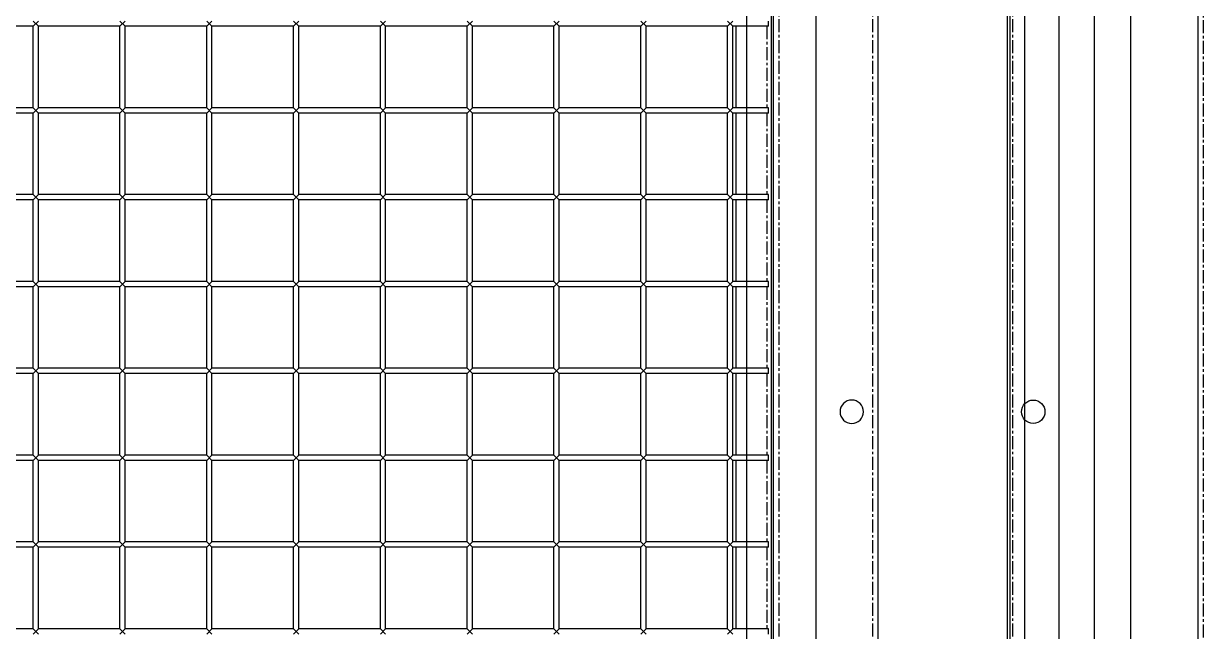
# Model space of a CAD drawing. Header units: millimetres. Extents: x -198529 to 244266, y -64 to 158464.
# Drawn here: x -170563 to -169883, y 120891 to 121241 of the extents above; entities that cross this region are included whole.
import ezdxf

# ---------------------------------------------------------------- set-up
doc = ezdxf.new("R2010")
doc.units = ezdxf.units.MM
doc.linetypes.add('CENTER', pattern=[12, 7.5, -1.5, 1.5, -1.5])
doc.layers.add('0-DCC', color=30, linetype='Continuous')
doc.layers.add('0-DCC-STRUC', color=180, linetype='Continuous')

# ---------------------------------------------------------------- blocks, each defined once
blk = doc.blocks.new('DCC2850x2300(右)')
at = {"color": 0, "linetype": 'Continuous'}
for p, q in [((51100, -72178.48), (51100, -74478.48)), ((51160, -74478.48), (51160, -72178.48)), ((51161.5, -72230.88), (51161.5, -74426.08)), ((51163, -72506.48), (51163, -72503.48)), ((51186.5, -72506.48), (51183.5, -72503.48)), ((51186.5, -72503.48), (51183.5, -72506.48)), ((51236.5, -72506.48), (51233.5, -72503.48)), ((51236.5, -72503.48), (51233.5, -72506.48)), ((51286.5, -72506.48), (51283.5, -72503.48)), ((51286.5, -72503.48), (51283.5, -72506.48)), ((51336.5, -72506.48), (51333.5, -72503.48)), ((51336.5, -72503.48), (51333.5, -72506.48)), ((51386.5, -72506.48), (51383.5, -72503.48)), ((51386.5, -72503.48), (51383.5, -72506.48)), ((51436.5, -72506.48), (51433.5, -72503.48)), ((51436.5, -72503.48), (51433.5, -72506.48)), ((51486.5, -72506.48), (51483.5, -72503.48)), ((51486.5, -72503.48), (51483.5, -72506.48)), ((51536.5, -72506.48), (51533.5, -72503.48)), ((51536.5, -72503.48), (51533.5, -72506.48)), ((51586.5, -72506.48), (51583.5, -72503.48)), ((51586.5, -72503.48), (51583.5, -72506.48)), ((51163, -72506.48), (51183.5, -72506.48)), ((51181.5, -72553.48), (51181.5, -72506.48)), ((51183.5, -72553.48), (51183.5, -72506.48)), ((51186.5, -72553.48), (51186.5, -72506.48)), ((51186.5, -72506.48), (51233.5, -72506.48)), ((51233.5, -72553.48), (51233.5, -72506.48)), ((51236.5, -72506.48), (51283.5, -72506.48)), ((51236.5, -72553.48), (51236.5, -72506.48)), ((51283.5, -72553.48), (51283.5, -72506.48)), ((51286.5, -72506.48), (51333.5, -72506.48)), ((51286.5, -72553.48), (51286.5, -72506.48)), ((51333.5, -72553.48), (51333.5, -72506.48)), ((51336.5, -72506.48), (51383.5, -72506.48)), ((51336.5, -72553.48), (51336.5, -72506.48)), ((51383.5, -72553.48), (51383.5, -72506.48)), ((51386.5, -72553.48), (51386.5, -72506.48)), ((51386.5, -72506.48), (51433.5, -72506.48)), ((51433.5, -72553.48), (51433.5, -72506.48)), ((51436.5, -72553.48), (51436.5, -72506.48)), ((51436.5, -72506.48), (51483.5, -72506.48)), ((51483.5, -72553.48), (51483.5, -72506.48)), ((51486.5, -72553.48), (51486.5, -72506.48)), ((51486.5, -72506.48), (51533.5, -72506.48)), ((51533.5, -72553.48), (51533.5, -72506.48)), ((51536.5, -72553.48), (51536.5, -72506.48)), ((51536.5, -72506.48), (51583.5, -72506.48)), ((51583.5, -72553.48), (51583.5, -72506.48)), ((51586.5, -72553.48), (51586.5, -72506.48)), ((51586.5, -72506.48), (51633.5, -72506.48)), ((51163, -72553.48), (51183.5, -72553.48)), ((51163, -72556.48), (51163, -72553.48)), ((51186.5, -72556.48), (51183.5, -72553.48)), ((51186.5, -72553.48), (51183.5, -72556.48)), ((51186.5, -72553.48), (51233.5, -72553.48)), ((51236.5, -72556.48), (51233.5, -72553.48)), ((51236.5, -72553.48), (51233.5, -72556.48)), ((51236.5, -72553.48), (51283.5, -72553.48)), ((51286.5, -72556.48), (51283.5, -72553.48)), ((51286.5, -72553.48), (51283.5, -72556.48)), ((51286.5, -72553.48), (51333.5, -72553.48)), ((51336.5, -72556.48), (51333.5, -72553.48)), ((51336.5, -72553.48), (51333.5, -72556.48)), ((51336.5, -72553.48), (51383.5, -72553.48)), ((51386.5, -72556.48), (51383.5, -72553.48)), ((51386.5, -72553.48), (51383.5, -72556.48)), ((51386.5, -72553.48), (51433.5, -72553.48)), ((51436.5, -72556.48), (51433.5, -72553.48)), ((51436.5, -72553.48), (51433.5, -72556.48)), ((51436.5, -72553.48), (51483.5, -72553.48)), ((51486.5, -72556.48), (51483.5, -72553.48)), ((51486.5, -72553.48), (51483.5, -72556.48)), ((51486.5, -72553.48), (51533.5, -72553.48)), ((51536.5, -72556.48), (51533.5, -72553.48)), ((51536.5, -72553.48), (51533.5, -72556.48)), ((51536.5, -72553.48), (51583.5, -72553.48)), ((51586.5, -72556.48), (51583.5, -72553.48)), ((51586.5, -72553.48), (51583.5, -72556.48)), ((51586.5, -72553.48), (51633.5, -72553.48)), ((51163, -72556.48), (51183.5, -72556.48)), ((51181.5, -72603.48), (51181.5, -72556.48)), ((51183.5, -72603.48), (51183.5, -72556.48)), ((51186.5, -72603.48), (51186.5, -72556.48)), ((51186.5, -72556.48), (51233.5, -72556.48)), ((51233.5, -72603.48), (51233.5, -72556.48)), ((51236.5, -72556.48), (51283.5, -72556.48)), ((51236.5, -72603.48), (51236.5, -72556.48)), ((51283.5, -72603.48), (51283.5, -72556.48)), ((51286.5, -72556.48), (51333.5, -72556.48)), ((51286.5, -72603.48), (51286.5, -72556.48)), ((51333.5, -72603.48), (51333.5, -72556.48)), ((51336.5, -72556.48), (51383.5, -72556.48)), ((51336.5, -72603.48), (51336.5, -72556.48)), ((51383.5, -72603.48), (51383.5, -72556.48)), ((51386.5, -72603.48), (51386.5, -72556.48)), ((51386.5, -72556.48), (51433.5, -72556.48)), ((51433.5, -72603.48), (51433.5, -72556.48)), ((51436.5, -72603.48), (51436.5, -72556.48)), ((51436.5, -72556.48), (51483.5, -72556.48)), ((51483.5, -72603.48), (51483.5, -72556.48)), ((51486.5, -72603.48), (51486.5, -72556.48)), ((51486.5, -72556.48), (51533.5, -72556.48)), ((51533.5, -72603.48), (51533.5, -72556.48)), ((51536.5, -72603.48), (51536.5, -72556.48)), ((51536.5, -72556.48), (51583.5, -72556.48)), ((51583.5, -72603.48), (51583.5, -72556.48)), ((51586.5, -72603.48), (51586.5, -72556.48)), ((51586.5, -72556.48), (51633.5, -72556.48)), ((51163, -72603.48), (51183.5, -72603.48)), ((51163, -72606.48), (51163, -72603.48)), ((51163, -72606.48), (51183.5, -72606.48)), ((51181.5, -72653.48), (51181.5, -72606.48)), ((51186.5, -72606.48), (51183.5, -72603.48)), ((51186.5, -72603.48), (51183.5, -72606.48)), ((51183.5, -72653.48), (51183.5, -72606.48)), ((51186.5, -72603.48), (51233.5, -72603.48)), ((51186.5, -72653.48), (51186.5, -72606.48)), ((51186.5, -72606.48), (51233.5, -72606.48)), ((51236.5, -72606.48), (51233.5, -72603.48)), ((51236.5, -72603.48), (51233.5, -72606.48)), ((51233.5, -72653.48), (51233.5, -72606.48)), ((51236.5, -72603.48), (51283.5, -72603.48)), ((51236.5, -72606.48), (51283.5, -72606.48)), ((51236.5, -72653.48), (51236.5, -72606.48)), ((51286.5, -72606.48), (51283.5, -72603.48)), ((51286.5, -72603.48), (51283.5, -72606.48)), ((51283.5, -72653.48), (51283.5, -72606.48)), ((51286.5, -72603.48), (51333.5, -72603.48)), ((51286.5, -72606.48), (51333.5, -72606.48)), ((51286.5, -72653.48), (51286.5, -72606.48)), ((51336.5, -72606.48), (51333.5, -72603.48)), ((51336.5, -72603.48), (51333.5, -72606.48)), ((51333.5, -72653.48), (51333.5, -72606.48)), ((51336.5, -72603.48), (51383.5, -72603.48)), ((51336.5, -72606.48), (51383.5, -72606.48)), ((51336.5, -72653.48), (51336.5, -72606.48)), ((51386.5, -72606.48), (51383.5, -72603.48)), ((51386.5, -72603.48), (51383.5, -72606.48)), ((51383.5, -72653.48), (51383.5, -72606.48)), ((51386.5, -72603.48), (51433.5, -72603.48)), ((51386.5, -72653.48), (51386.5, -72606.48)), ((51386.5, -72606.48), (51433.5, -72606.48)), ((51436.5, -72606.48), (51433.5, -72603.48)), ((51436.5, -72603.48), (51433.5, -72606.48)), ((51433.5, -72653.48), (51433.5, -72606.48)), ((51436.5, -72603.48), (51483.5, -72603.48)), ((51436.5, -72653.48), (51436.5, -72606.48)), ((51436.5, -72606.48), (51483.5, -72606.48)), ((51486.5, -72606.48), (51483.5, -72603.48)), ((51486.5, -72603.48), (51483.5, -72606.48)), ((51483.5, -72653.48), (51483.5, -72606.48)), ((51486.5, -72603.48), (51533.5, -72603.48)), ((51486.5, -72653.48), (51486.5, -72606.48)), ((51486.5, -72606.48), (51533.5, -72606.48)), ((51536.5, -72606.48), (51533.5, -72603.48)), ((51536.5, -72603.48), (51533.5, -72606.48)), ((51533.5, -72653.48), (51533.5, -72606.48)), ((51536.5, -72603.48), (51583.5, -72603.48)), ((51536.5, -72653.48), (51536.5, -72606.48)), ((51536.5, -72606.48), (51583.5, -72606.48)), ((51586.5, -72606.48), (51583.5, -72603.48)), ((51586.5, -72603.48), (51583.5, -72606.48)), ((51583.5, -72653.48), (51583.5, -72606.48)), ((51586.5, -72603.48), (51633.5, -72603.48)), ((51586.5, -72653.48), (51586.5, -72606.48)), ((51586.5, -72606.48), (51633.5, -72606.48)), ((51163, -72653.48), (51183.5, -72653.48)), ((51163, -72656.48), (51163, -72653.48)), ((51186.5, -72656.48), (51183.5, -72653.48)), ((51186.5, -72653.48), (51183.5, -72656.48)), ((51186.5, -72653.48), (51233.5, -72653.48)), ((51236.5, -72656.48), (51233.5, -72653.48)), ((51236.5, -72653.48), (51233.5, -72656.48)), ((51236.5, -72653.48), (51283.5, -72653.48)), ((51286.5, -72656.48), (51283.5, -72653.48)), ((51286.5, -72653.48), (51283.5, -72656.48)), ((51286.5, -72653.48), (51333.5, -72653.48)), ((51336.5, -72656.48), (51333.5, -72653.48)), ((51336.5, -72653.48), (51333.5, -72656.48)), ((51336.5, -72653.48), (51383.5, -72653.48)), ((51386.5, -72656.48), (51383.5, -72653.48)), ((51386.5, -72653.48), (51383.5, -72656.48)), ((51386.5, -72653.48), (51433.5, -72653.48)), ((51436.5, -72656.48), (51433.5, -72653.48)), ((51436.5, -72653.48), (51433.5, -72656.48)), ((51436.5, -72653.48), (51483.5, -72653.48)), ((51486.5, -72656.48), (51483.5, -72653.48)), ((51486.5, -72653.48), (51483.5, -72656.48)), ((51486.5, -72653.48), (51533.5, -72653.48)), ((51536.5, -72656.48), (51533.5, -72653.48)), ((51536.5, -72653.48), (51533.5, -72656.48)), ((51536.5, -72653.48), (51583.5, -72653.48)), ((51586.5, -72656.48), (51583.5, -72653.48)), ((51586.5, -72653.48), (51583.5, -72656.48)), ((51586.5, -72653.48), (51633.5, -72653.48)), ((51163, -72656.48), (51183.5, -72656.48)), ((51181.5, -72703.48), (51181.5, -72656.48)), ((51183.5, -72703.48), (51183.5, -72656.48)), ((51186.5, -72703.48), (51186.5, -72656.48)), ((51186.5, -72656.48), (51233.5, -72656.48)), ((51233.5, -72703.48), (51233.5, -72656.48)), ((51236.5, -72656.48), (51283.5, -72656.48)), ((51236.5, -72703.48), (51236.5, -72656.48)), ((51283.5, -72703.48), (51283.5, -72656.48)), ((51286.5, -72656.48), (51333.5, -72656.48)), ((51286.5, -72703.48), (51286.5, -72656.48)), ((51333.5, -72703.48), (51333.5, -72656.48)), ((51336.5, -72656.48), (51383.5, -72656.48)), ((51336.5, -72703.48), (51336.5, -72656.48)), ((51383.5, -72703.48), (51383.5, -72656.48)), ((51386.5, -72656.48), (51433.5, -72656.48)), ((51386.5, -72703.48), (51386.5, -72656.48)), ((51433.5, -72703.48), (51433.5, -72656.48)), ((51436.5, -72656.48), (51483.5, -72656.48)), ((51436.5, -72703.48), (51436.5, -72656.48)), ((51483.5, -72703.48), (51483.5, -72656.48)), ((51486.5, -72703.48), (51486.5, -72656.48)), ((51486.5, -72656.48), (51533.5, -72656.48)), ((51533.5, -72703.48), (51533.5, -72656.48)), ((51536.5, -72703.48), (51536.5, -72656.48)), ((51536.5, -72656.48), (51583.5, -72656.48)), ((51583.5, -72703.48), (51583.5, -72656.48)), ((51586.5, -72703.48), (51586.5, -72656.48)), ((51586.5, -72656.48), (51633.5, -72656.48)), ((51163, -72703.48), (51183.5, -72703.48)), ((51163, -72706.48), (51163, -72703.48)), ((51163, -72706.48), (51183.5, -72706.48)), ((51181.5, -72753.48), (51181.5, -72706.48)), ((51186.5, -72706.48), (51183.5, -72703.48)), ((51186.5, -72703.48), (51183.5, -72706.48)), ((51183.5, -72753.48), (51183.5, -72706.48)), ((51186.5, -72703.48), (51233.5, -72703.48)), ((51186.5, -72753.48), (51186.5, -72706.48)), ((51186.5, -72706.48), (51233.5, -72706.48)), ((51236.5, -72706.48), (51233.5, -72703.48)), ((51236.5, -72703.48), (51233.5, -72706.48)), ((51233.5, -72753.48), (51233.5, -72706.48)), ((51236.5, -72703.48), (51283.5, -72703.48)), ((51236.5, -72706.48), (51283.5, -72706.48)), ((51236.5, -72753.48), (51236.5, -72706.48)), ((51286.5, -72706.48), (51283.5, -72703.48)), ((51286.5, -72703.48), (51283.5, -72706.48)), ((51283.5, -72753.48), (51283.5, -72706.48)), ((51286.5, -72703.48), (51333.5, -72703.48)), ((51286.5, -72706.48), (51333.5, -72706.48)), ((51286.5, -72753.48), (51286.5, -72706.48)), ((51336.5, -72706.48), (51333.5, -72703.48)), ((51336.5, -72703.48), (51333.5, -72706.48)), ((51333.5, -72753.48), (51333.5, -72706.48)), ((51336.5, -72703.48), (51383.5, -72703.48)), ((51336.5, -72706.48), (51383.5, -72706.48)), ((51336.5, -72753.48), (51336.5, -72706.48)), ((51386.5, -72706.48), (51383.5, -72703.48)), ((51386.5, -72703.48), (51383.5, -72706.48)), ((51383.5, -72753.48), (51383.5, -72706.48)), ((51386.5, -72703.48), (51433.5, -72703.48)), ((51386.5, -72706.48), (51433.5, -72706.48)), ((51386.5, -72753.48), (51386.5, -72706.48)), ((51436.5, -72706.48), (51433.5, -72703.48)), ((51436.5, -72703.48), (51433.5, -72706.48)), ((51433.5, -72753.48), (51433.5, -72706.48)), ((51436.5, -72703.48), (51483.5, -72703.48)), ((51436.5, -72706.48), (51483.5, -72706.48)), ((51436.5, -72753.48), (51436.5, -72706.48)), ((51486.5, -72706.48), (51483.5, -72703.48)), ((51486.5, -72703.48), (51483.5, -72706.48)), ((51483.5, -72753.48), (51483.5, -72706.48)), ((51486.5, -72703.48), (51533.5, -72703.48)), ((51486.5, -72753.48), (51486.5, -72706.48)), ((51486.5, -72706.48), (51533.5, -72706.48)), ((51536.5, -72706.48), (51533.5, -72703.48)), ((51536.5, -72703.48), (51533.5, -72706.48)), ((51533.5, -72753.48), (51533.5, -72706.48)), ((51536.5, -72703.48), (51583.5, -72703.48)), ((51536.5, -72753.48), (51536.5, -72706.48)), ((51536.5, -72706.48), (51583.5, -72706.48)), ((51586.5, -72706.48), (51583.5, -72703.48)), ((51586.5, -72703.48), (51583.5, -72706.48)), ((51583.5, -72753.48), (51583.5, -72706.48)), ((51586.5, -72703.48), (51633.5, -72703.48)), ((51586.5, -72753.48), (51586.5, -72706.48)), ((51586.5, -72706.48), (51633.5, -72706.48)), ((51163, -72753.48), (51183.5, -72753.48)), ((51163, -72756.48), (51163, -72753.48)), ((51163, -72756.48), (51183.5, -72756.48)), ((51181.5, -72803.48), (51181.5, -72756.48)), ((51186.5, -72756.48), (51183.5, -72753.48)), ((51186.5, -72753.48), (51183.5, -72756.48)), ((51183.5, -72803.48), (51183.5, -72756.48)), ((51186.5, -72753.48), (51233.5, -72753.48)), ((51186.5, -72803.48), (51186.5, -72756.48)), ((51186.5, -72756.48), (51233.5, -72756.48)), ((51236.5, -72756.48), (51233.5, -72753.48)), ((51236.5, -72753.48), (51233.5, -72756.48)), ((51233.5, -72803.48), (51233.5, -72756.48)), ((51236.5, -72753.48), (51283.5, -72753.48)), ((51236.5, -72756.48), (51283.5, -72756.48)), ((51236.5, -72803.48), (51236.5, -72756.48)), ((51286.5, -72756.48), (51283.5, -72753.48)), ((51286.5, -72753.48), (51283.5, -72756.48)), ((51283.5, -72803.48), (51283.5, -72756.48)), ((51286.5, -72753.48), (51333.5, -72753.48)), ((51286.5, -72756.48), (51333.5, -72756.48)), ((51286.5, -72803.48), (51286.5, -72756.48)), ((51336.5, -72756.48), (51333.5, -72753.48)), ((51336.5, -72753.48), (51333.5, -72756.48)), ((51333.5, -72803.48), (51333.5, -72756.48)), ((51336.5, -72753.48), (51383.5, -72753.48)), ((51336.5, -72756.48), (51383.5, -72756.48)), ((51336.5, -72803.48), (51336.5, -72756.48)), ((51386.5, -72756.48), (51383.5, -72753.48)), ((51386.5, -72753.48), (51383.5, -72756.48)), ((51383.5, -72803.48), (51383.5, -72756.48)), ((51386.5, -72753.48), (51433.5, -72753.48)), ((51386.5, -72756.48), (51433.5, -72756.48)), ((51386.5, -72803.48), (51386.5, -72756.48)), ((51436.5, -72756.48), (51433.5, -72753.48)), ((51436.5, -72753.48), (51433.5, -72756.48)), ((51433.5, -72803.48), (51433.5, -72756.48)), ((51436.5, -72753.48), (51483.5, -72753.48)), ((51436.5, -72756.48), (51483.5, -72756.48)), ((51436.5, -72803.48), (51436.5, -72756.48)), ((51486.5, -72756.48), (51483.5, -72753.48)), ((51486.5, -72753.48), (51483.5, -72756.48)), ((51483.5, -72803.48), (51483.5, -72756.48)), ((51486.5, -72753.48), (51533.5, -72753.48)), ((51486.5, -72756.48), (51533.5, -72756.48)), ((51486.5, -72803.48), (51486.5, -72756.48)), ((51536.5, -72756.48), (51533.5, -72753.48)), ((51536.5, -72753.48), (51533.5, -72756.48)), ((51533.5, -72803.48), (51533.5, -72756.48)), ((51536.5, -72753.48), (51583.5, -72753.48)), ((51536.5, -72756.48), (51583.5, -72756.48)), ((51536.5, -72803.48), (51536.5, -72756.48)), ((51586.5, -72756.48), (51583.5, -72753.48)), ((51586.5, -72753.48), (51583.5, -72756.48)), ((51583.5, -72803.48), (51583.5, -72756.48)), ((51586.5, -72753.48), (51633.5, -72753.48)), ((51586.5, -72756.48), (51633.5, -72756.48)), ((51586.5, -72803.48), (51586.5, -72756.48)), ((51163, -72803.48), (51183.5, -72803.48)), ((51163, -72806.48), (51163, -72803.48)), ((51186.5, -72806.48), (51183.5, -72803.48)), ((51186.5, -72803.48), (51183.5, -72806.48)), ((51186.5, -72803.48), (51233.5, -72803.48)), ((51236.5, -72806.48), (51233.5, -72803.48)), ((51236.5, -72803.48), (51233.5, -72806.48)), ((51236.5, -72803.48), (51283.5, -72803.48)), ((51286.5, -72806.48), (51283.5, -72803.48)), ((51286.5, -72803.48), (51283.5, -72806.48)), ((51286.5, -72803.48), (51333.5, -72803.48)), ((51336.5, -72806.48), (51333.5, -72803.48)), ((51336.5, -72803.48), (51333.5, -72806.48)), ((51336.5, -72803.48), (51383.5, -72803.48)), ((51386.5, -72806.48), (51383.5, -72803.48)), ((51386.5, -72803.48), (51383.5, -72806.48)), ((51386.5, -72803.48), (51433.5, -72803.48)), ((51436.5, -72806.48), (51433.5, -72803.48)), ((51436.5, -72803.48), (51433.5, -72806.48)), ((51436.5, -72803.48), (51483.5, -72803.48)), ((51486.5, -72806.48), (51483.5, -72803.48)), ((51486.5, -72803.48), (51483.5, -72806.48)), ((51486.5, -72803.48), (51533.5, -72803.48)), ((51536.5, -72806.48), (51533.5, -72803.48)), ((51536.5, -72803.48), (51533.5, -72806.48)), ((51536.5, -72803.48), (51583.5, -72803.48)), ((51586.5, -72806.48), (51583.5, -72803.48)), ((51586.5, -72803.48), (51583.5, -72806.48)), ((51586.5, -72803.48), (51633.5, -72803.48)), ((51163, -72806.48), (51183.5, -72806.48)), ((51181.5, -72853.48), (51181.5, -72806.48)), ((51183.5, -72853.48), (51183.5, -72806.48)), ((51186.5, -72853.48), (51186.5, -72806.48)), ((51186.5, -72806.48), (51233.5, -72806.48)), ((51233.5, -72853.48), (51233.5, -72806.48)), ((51236.5, -72806.48), (51283.5, -72806.48)), ((51236.5, -72853.48), (51236.5, -72806.48)), ((51283.5, -72853.48), (51283.5, -72806.48)), ((51286.5, -72806.48), (51333.5, -72806.48)), ((51286.5, -72853.48), (51286.5, -72806.48)), ((51333.5, -72853.48), (51333.5, -72806.48)), ((51336.5, -72806.48), (51383.5, -72806.48)), ((51336.5, -72853.48), (51336.5, -72806.48)), ((51383.5, -72853.48), (51383.5, -72806.48)), ((51386.5, -72806.48), (51433.5, -72806.48)), ((51386.5, -72853.48), (51386.5, -72806.48)), ((51433.5, -72853.48), (51433.5, -72806.48)), ((51436.5, -72806.48), (51483.5, -72806.48)), ((51436.5, -72853.48), (51436.5, -72806.48)), ((51483.5, -72853.48), (51483.5, -72806.48)), ((51486.5, -72806.48), (51533.5, -72806.48)), ((51486.5, -72853.48), (51486.5, -72806.48)), ((51533.5, -72853.48), (51533.5, -72806.48)), ((51536.5, -72806.48), (51583.5, -72806.48)), ((51536.5, -72853.48), (51536.5, -72806.48)), ((51583.5, -72853.48), (51583.5, -72806.48)), ((51586.5, -72806.48), (51633.5, -72806.48)), ((51586.5, -72853.48), (51586.5, -72806.48)), ((51163, -72853.48), (51183.5, -72853.48)), ((51163, -72856.48), (51163, -72853.48)), ((51186.5, -72856.48), (51183.5, -72853.48)), ((51186.5, -72853.48), (51183.5, -72856.48)), ((51186.5, -72853.48), (51233.5, -72853.48)), ((51236.5, -72856.48), (51233.5, -72853.48)), ((51236.5, -72853.48), (51233.5, -72856.48)), ((51236.5, -72853.48), (51283.5, -72853.48)), ((51286.5, -72856.48), (51283.5, -72853.48)), ((51286.5, -72853.48), (51283.5, -72856.48)), ((51286.5, -72853.48), (51333.5, -72853.48)), ((51336.5, -72856.48), (51333.5, -72853.48)), ((51336.5, -72853.48), (51333.5, -72856.48)), ((51336.5, -72853.48), (51383.5, -72853.48)), ((51386.5, -72856.48), (51383.5, -72853.48)), ((51386.5, -72853.48), (51383.5, -72856.48)), ((51386.5, -72853.48), (51433.5, -72853.48)), ((51436.5, -72856.48), (51433.5, -72853.48)), ((51436.5, -72853.48), (51433.5, -72856.48)), ((51436.5, -72853.48), (51483.5, -72853.48)), ((51486.5, -72856.48), (51483.5, -72853.48)), ((51486.5, -72853.48), (51483.5, -72856.48)), ((51486.5, -72853.48), (51533.5, -72853.48)), ((51536.5, -72856.48), (51533.5, -72853.48)), ((51536.5, -72853.48), (51533.5, -72856.48)), ((51536.5, -72853.48), (51583.5, -72853.48)), ((51586.5, -72856.48), (51583.5, -72853.48)), ((51586.5, -72853.48), (51583.5, -72856.48)), ((51586.5, -72853.48), (51633.5, -72853.48))]:
    blk.add_line(p, q, dxfattribs=at)
at = {"color": 0, "linetype": 'CENTER'}
for p, q in [((51103, -72178.48), (51103, -74478.48)), ((51157, -72178.48), (51157, -74478.48)), ((51164, -72506.48), (51164, -72553.48)), ((51164, -72556.48), (51164, -72603.48)), ((51164, -72606.48), (51164, -72653.48)), ((51164, -72656.48), (51164, -72703.48)), ((51164, -72706.48), (51164, -72753.48)), ((51164, -72756.48), (51164, -72803.48)), ((51164, -72806.48), (51164, -72853.48))]:
    blk.add_line(p, q, dxfattribs=at)
at = {"color": 0, "linetype": 'Continuous'}
blk.add_circle((51115, -72728.48), 6.75, dxfattribs=at)
blk.add_circle((51115, -72728.48), 6.75, dxfattribs=at)
blk = doc.blocks.new('DCC2850x2300(左)')
at = {"color": 0, "linetype": 'Continuous'}
for p, q in [((47850, -72178.48), (47850, -74478.48)), ((47851.5, -72178.48), (47851.5, -74478.48)), ((47960, -74478.48), (47960, -72178.48)), ((47880, -74441.08), (47880, -72260.73)), ((47921.28, -74441.08), (47921.28, -72260.73))]:
    blk.add_line(p, q, dxfattribs=at)
at = {"color": 0, "linetype": 'CENTER'}
for p, q in [((47853, -72178.48), (47853, -74478.48)), ((47963, -74478.48), (47963, -72178.48))]:
    blk.add_line(p, q, dxfattribs=at)
at = {"color": 0, "linetype": 'Continuous'}
blk.add_circle((47865, -72728.48), 6.75, dxfattribs=at)
blk.add_circle((47865, -72728.48), 6.75, dxfattribs=at)

msp = doc.modelspace()

# ---------------------------------------------------------------- linework, layer by layer
at = {"layer": '0-DCC-STRUC'}
for points in [[(-169946, 121497.01), (-169946, 119337.01), (-170146, 119337.01), (-170146, 121497.01)], [(-169986, 121497.01), (-169986, 119337.01), (-170106, 119337.01), (-170106, 121497.01)]]:
    msp.add_lwpolyline(points, close=True, dxfattribs=at)

# ---------------------------------------------------------------- block references
at = {"layer": '0-DCC', "xscale": -1}
msp.add_blockref('DCC2850x2300(右)', (-118970.54, 193745.49), dxfattribs=at)
at = {"layer": '0-DCC'}
msp.add_blockref('DCC2850x2300(左)', (-217846, 193745.49), dxfattribs=at)

doc.saveas('drawing.dxf')
